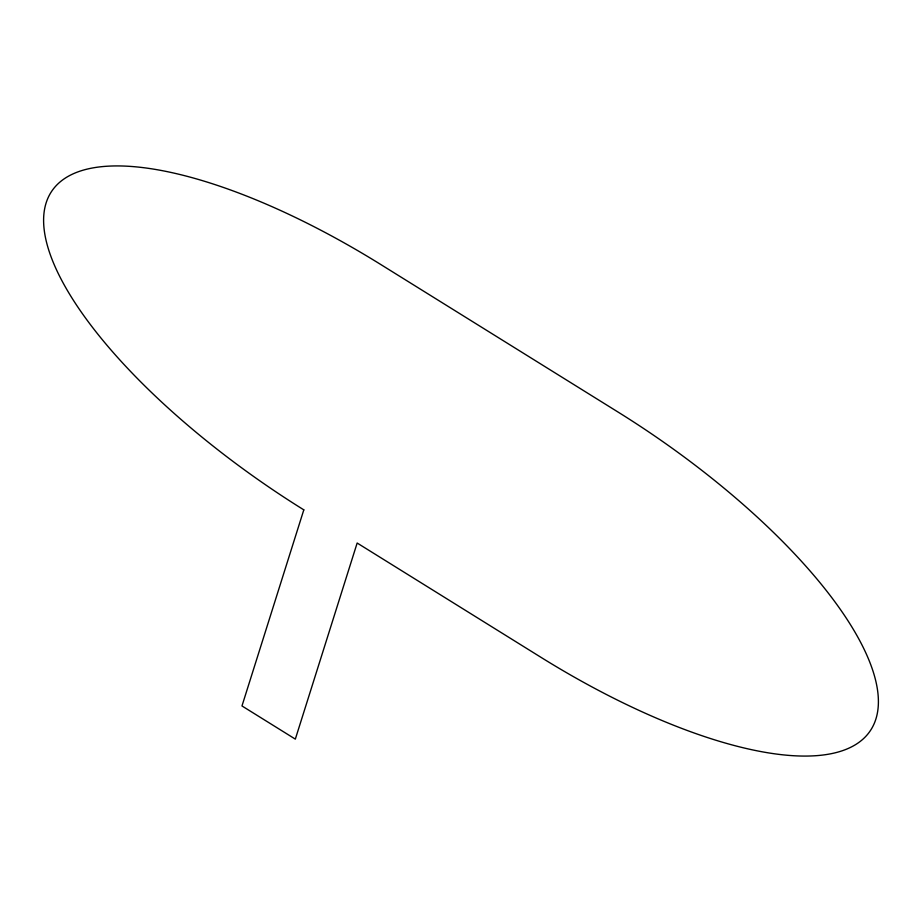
<?xml version="1.0" encoding="UTF-8"?>
<svg xmlns="http://www.w3.org/2000/svg" width="922" height="922" viewBox="0 0 922 922"><rect width="100%" height="100%" fill="white"/><g stroke="black" fill="none" stroke-linecap="round" stroke-linejoin="round"><path stroke-width="1.38" d="M303.811 509.854L241.979 705.952L295.328 739.121L357.16 543.023L540.903 657.282A350.648 123.894 34 0 0 875.9 718.999A350.648 123.894 34 0 0 618.189 412.146L381.097 264.718A350.648 123.894 34 0 0 46.1 203.001A350.648 123.894 34 0 0 303.811 509.854"/></g></svg>
